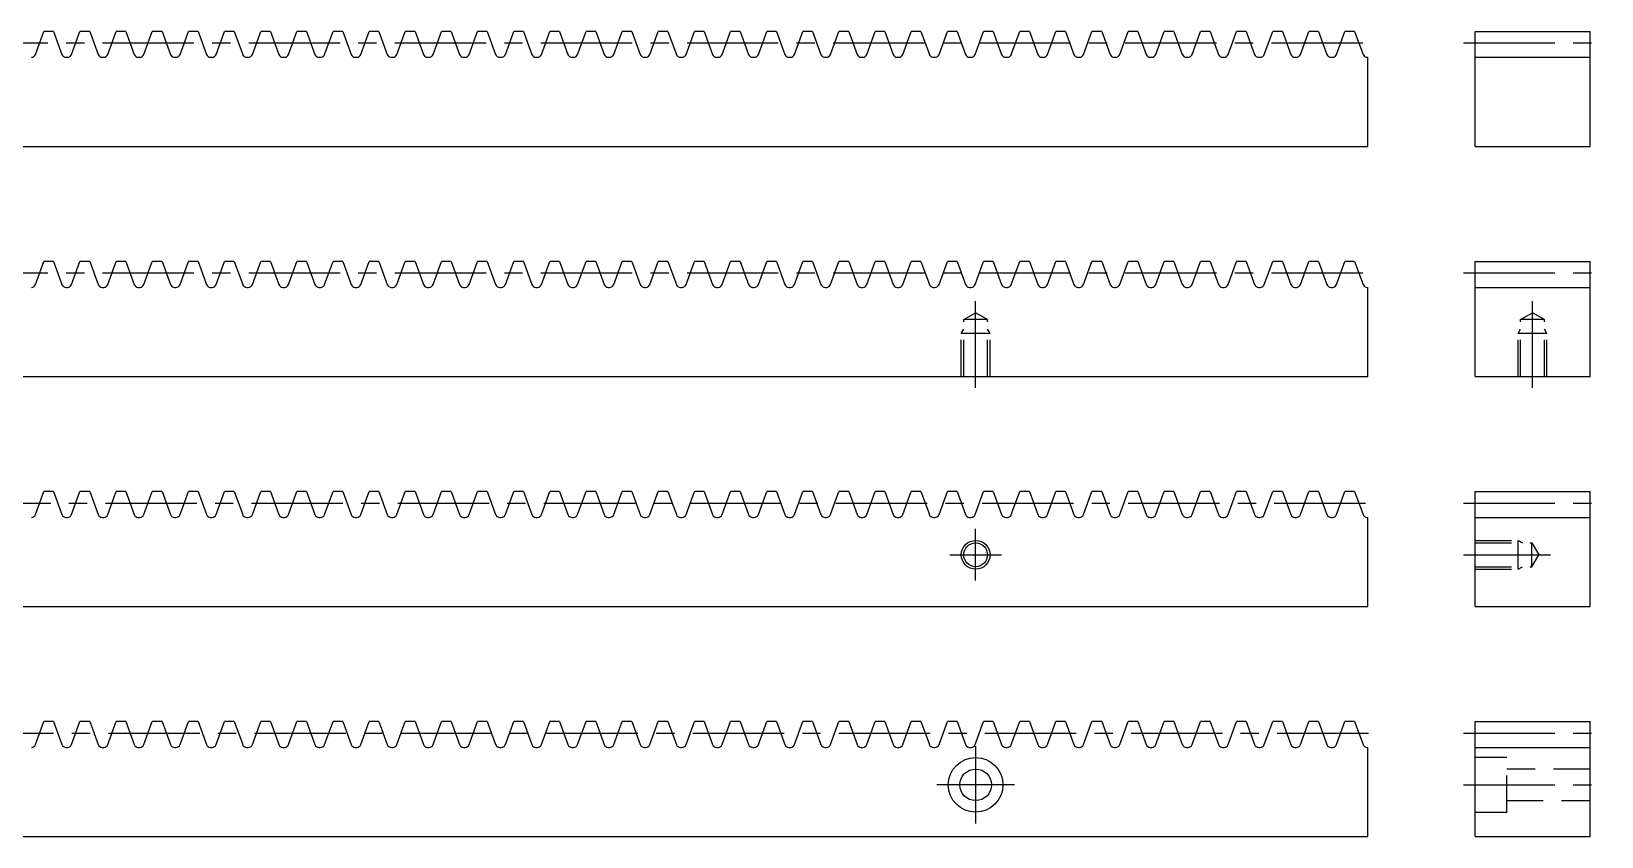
# Model space of a CAD drawing. Extents: x 0 to 547, y -23 to 150.
# Drawn here: x 274 to 547, y 10 to 150 of the extents above; entities that cross this region are included whole.
import ezdxf

# ---------------------------------------------------------------- set-up
doc = ezdxf.new("R2010")
doc.units = 0
doc.header["$LTSCALE"] = 0.5
doc.linetypes.add('CENTER', pattern=[50.8, 31.75, -6.35, 6.35, -6.35])
doc.linetypes.add('DASHED', pattern=[19.05, 12.7, -6.35])
for name, color, linetype in [('MSM_CENTER', 1, 'CENTER'), ('MSM_CONTINUOUS', 7, 'CONTINUOUS'), ('MSM_DASHED', 4, 'DASHED'), ('MSM_NARROW', 5, 'CONTINUOUS')]:
    doc.layers.add(name, color=color, linetype=linetype)

msp = doc.modelspace()

# ---------------------------------------------------------------- linework, layer by layer
at = {"layer": 'MSM_CENTER'}
for p, q in [((7, 148), (507.37, 148)), ((523, 148), (547, 148)), ((7, 108), (507.37, 108)), ((523, 108), (547, 108)), ((438.18, 88), (438.18, 103.09)), ((535, 88), (535, 103.09)), ((7.5, 68), (507.87, 68)), ((523, 68), (547, 68)), ((438.18, 54.5), (438.18, 63.5)), ((433.68, 59), (442.68, 59)), ((523, 59), (538.09, 59)), ((8, 28), (508.37, 28)), ((523, 28), (547, 28)), ((438.18, 25.75), (438.18, 12.25)), ((444.93, 19), (431.44, 19)), ((523, 19), (547, 19))]:
    msp.add_line(p, q, dxfattribs=at)
at = {"layer": 'MSM_CONTINUOUS'}
for p, q in [((274.74, 146), (276.19, 150)), ((277.88, 150), (276.19, 150)), ((277.88, 150), (279.33, 146)), ((281.02, 146), (282.47, 150)), ((284.16, 150), (282.47, 150)), ((284.16, 150), (285.62, 146)), ((287.3, 146), (288.76, 150)), ((290.44, 150), (288.76, 150)), ((290.44, 150), (291.9, 146)), ((293.59, 146), (295.04, 150)), ((296.73, 150), (295.04, 150)), ((296.73, 150), (298.18, 146)), ((299.87, 146), (301.32, 150)), ((303.01, 150), (301.32, 150)), ((303.01, 150), (304.47, 146)), ((306.15, 146), (307.61, 150)), ((309.29, 150), (307.61, 150)), ((309.29, 150), (310.75, 146)), ((312.44, 146), (313.89, 150)), ((315.58, 150), (313.89, 150)), ((315.58, 150), (317.03, 146)), ((318.72, 146), (320.17, 150)), ((321.86, 150), (320.17, 150)), ((321.86, 150), (323.32, 146)), ((325, 146), (326.46, 150)), ((328.14, 150), (326.46, 150)), ((328.14, 150), (329.6, 146)), ((331.28, 146), (332.74, 150)), ((334.43, 150), (332.74, 150)), ((334.43, 150), (335.88, 146)), ((337.57, 146), (339.02, 150)), ((340.71, 150), (339.02, 150)), ((340.71, 150), (342.17, 146)), ((343.85, 146), (345.31, 150)), ((346.99, 150), (345.31, 150)), ((346.99, 150), (348.45, 146)), ((350.13, 146), (351.59, 150)), ((353.28, 150), (351.59, 150)), ((353.28, 150), (354.73, 146)), ((356.42, 146), (357.87, 150)), ((359.56, 150), (357.87, 150)), ((359.56, 150), (361.01, 146)), ((362.7, 146), (364.16, 150)), ((365.84, 150), (364.16, 150)), ((365.84, 150), (367.3, 146)), ((368.98, 146), (370.44, 150)), ((372.13, 150), (370.44, 150)), ((372.13, 150), (373.58, 146)), ((375.27, 146), (376.72, 150)), ((378.41, 150), (376.72, 150)), ((378.41, 150), (379.86, 146)), ((381.55, 146), (383.01, 150)), ((384.69, 150), (383.01, 150)), ((384.69, 150), (386.15, 146)), ((387.83, 146), (389.29, 150)), ((390.98, 150), (389.29, 150)), ((390.98, 150), (392.43, 146)), ((394.12, 146), (395.57, 150)), ((397.26, 150), (395.57, 150)), ((397.26, 150), (398.71, 146)), ((400.4, 146), (401.86, 150)), ((403.54, 150), (401.86, 150)), ((403.54, 150), (405, 146)), ((406.68, 146), (408.14, 150)), ((409.82, 150), (408.14, 150)), ((409.82, 150), (411.28, 146)), ((412.97, 146), (414.42, 150)), ((416.11, 150), (414.42, 150)), ((416.11, 150), (417.56, 146)), ((419.25, 146), (420.71, 150)), ((422.39, 150), (420.71, 150)), ((422.39, 150), (423.85, 146)), ((425.53, 146), (426.99, 150)), ((428.67, 150), (426.99, 150)), ((428.67, 150), (430.13, 146)), ((431.82, 146), (433.27, 150)), ((434.96, 150), (433.27, 150)), ((434.96, 150), (436.41, 146)), ((438.1, 146), (439.55, 150)), ((441.24, 150), (439.55, 150)), ((441.24, 150), (442.7, 146)), ((444.38, 146), (445.84, 150)), ((447.52, 150), (445.84, 150)), ((447.52, 150), (448.98, 146)), ((450.67, 146), (452.12, 150)), ((453.81, 150), (452.12, 150)), ((453.81, 150), (455.26, 146)), ((456.95, 146), (458.4, 150)), ((460.09, 150), (458.4, 150)), ((460.09, 150), (461.55, 146)), ((463.23, 146), (464.69, 150)), ((466.37, 150), (464.69, 150)), ((466.37, 150), (467.83, 146)), ((469.52, 146), (470.97, 150)), ((472.66, 150), (470.97, 150)), ((472.66, 150), (474.11, 146)), ((475.8, 146), (477.25, 150)), ((478.94, 150), (477.25, 150)), ((478.94, 150), (480.4, 146)), ((482.08, 146), (483.54, 150)), ((485.22, 150), (483.54, 150)), ((485.22, 150), (486.68, 146)), ((488.36, 146), (489.82, 150)), ((491.51, 150), (489.82, 150)), ((491.51, 150), (492.96, 146)), ((494.65, 146), (496.1, 150)), ((497.79, 150), (496.1, 150)), ((497.79, 150), (499.25, 146)), ((500.93, 146), (502.39, 150)), ((504.07, 150), (502.39, 150)), ((504.07, 150), (505.53, 146)), ((525, 150), (545, 150)), ((525, 130), (525, 150)), ((545, 130), (545, 150)), ((280.05, 145.5), (280.3, 145.5)), ((286.33, 145.5), (286.59, 145.5)), ((292.61, 145.5), (292.87, 145.5)), ((298.9, 145.5), (299.15, 145.5)), ((305.18, 145.5), (305.44, 145.5)), ((311.46, 145.5), (311.72, 145.5)), ((317.75, 145.5), (318, 145.5)), ((324.03, 145.5), (324.29, 145.5)), ((330.31, 145.5), (330.57, 145.5)), ((336.6, 145.5), (336.85, 145.5)), ((342.88, 145.5), (343.14, 145.5)), ((349.16, 145.5), (349.42, 145.5)), ((355.45, 145.5), (355.7, 145.5)), ((361.73, 145.5), (361.99, 145.5)), ((368.01, 145.5), (368.27, 145.5)), ((374.3, 145.5), (374.55, 145.5)), ((380.58, 145.5), (380.84, 145.5)), ((386.86, 145.5), (387.12, 145.5)), ((393.15, 145.5), (393.4, 145.5)), ((399.43, 145.5), (399.69, 145.5)), ((405.71, 145.5), (405.97, 145.5)), ((411.99, 145.5), (412.25, 145.5)), ((418.28, 145.5), (418.54, 145.5)), ((424.56, 145.5), (424.82, 145.5)), ((430.84, 145.5), (431.1, 145.5)), ((437.13, 145.5), (437.38, 145.5)), ((443.41, 145.5), (443.67, 145.5)), ((449.69, 145.5), (449.95, 145.5)), ((455.98, 145.5), (456.23, 145.5)), ((462.26, 145.5), (462.52, 145.5)), ((468.54, 145.5), (468.8, 145.5)), ((474.83, 145.5), (475.08, 145.5)), ((481.11, 145.5), (481.37, 145.5)), ((487.39, 145.5), (487.65, 145.5)), ((493.68, 145.5), (493.93, 145.5)), ((499.96, 145.5), (500.22, 145.5)), ((506.24, 145.5), (506.37, 145.5)), ((506.37, 130), (506.37, 145.5)), ((525, 145.5), (545, 145.5)), ((10, 130), (506.37, 130)), ((525, 130), (545, 130)), ((274.74, 106), (276.19, 110)), ((277.88, 110), (276.19, 110)), ((277.88, 110), (279.33, 106)), ((281.02, 106), (282.47, 110)), ((284.16, 110), (282.47, 110)), ((284.16, 110), (285.62, 106)), ((287.3, 106), (288.76, 110)), ((290.44, 110), (288.76, 110)), ((290.44, 110), (291.9, 106)), ((293.59, 106), (295.04, 110)), ((296.73, 110), (295.04, 110)), ((296.73, 110), (298.18, 106)), ((299.87, 106), (301.32, 110)), ((303.01, 110), (301.32, 110)), ((303.01, 110), (304.47, 106)), ((306.15, 106), (307.61, 110)), ((309.29, 110), (307.61, 110)), ((309.29, 110), (310.75, 106)), ((312.44, 106), (313.89, 110)), ((315.58, 110), (313.89, 110)), ((315.58, 110), (317.03, 106)), ((318.72, 106), (320.17, 110)), ((321.86, 110), (320.17, 110)), ((321.86, 110), (323.32, 106)), ((325, 106), (326.46, 110)), ((328.14, 110), (326.46, 110)), ((328.14, 110), (329.6, 106)), ((331.28, 106), (332.74, 110)), ((334.43, 110), (332.74, 110)), ((334.43, 110), (335.88, 106)), ((337.57, 106), (339.02, 110)), ((340.71, 110), (339.02, 110)), ((340.71, 110), (342.17, 106)), ((343.85, 106), (345.31, 110)), ((346.99, 110), (345.31, 110)), ((346.99, 110), (348.45, 106)), ((350.13, 106), (351.59, 110)), ((353.28, 110), (351.59, 110)), ((353.28, 110), (354.73, 106)), ((356.42, 106), (357.87, 110)), ((359.56, 110), (357.87, 110)), ((359.56, 110), (361.01, 106)), ((362.7, 106), (364.16, 110)), ((365.84, 110), (364.16, 110)), ((365.84, 110), (367.3, 106)), ((368.98, 106), (370.44, 110)), ((372.13, 110), (370.44, 110)), ((372.13, 110), (373.58, 106)), ((375.27, 106), (376.72, 110)), ((378.41, 110), (376.72, 110)), ((378.41, 110), (379.86, 106)), ((381.55, 106), (383.01, 110)), ((384.69, 110), (383.01, 110)), ((384.69, 110), (386.15, 106)), ((387.83, 106), (389.29, 110)), ((390.98, 110), (389.29, 110)), ((390.98, 110), (392.43, 106)), ((394.12, 106), (395.57, 110)), ((397.26, 110), (395.57, 110)), ((397.26, 110), (398.71, 106)), ((400.4, 106), (401.86, 110)), ((403.54, 110), (401.86, 110)), ((403.54, 110), (405, 106)), ((406.68, 106), (408.14, 110)), ((409.82, 110), (408.14, 110)), ((409.82, 110), (411.28, 106)), ((412.97, 106), (414.42, 110)), ((416.11, 110), (414.42, 110)), ((416.11, 110), (417.56, 106)), ((419.25, 106), (420.71, 110)), ((422.39, 110), (420.71, 110)), ((422.39, 110), (423.85, 106)), ((425.53, 106), (426.99, 110)), ((428.67, 110), (426.99, 110)), ((428.67, 110), (430.13, 106)), ((431.82, 106), (433.27, 110)), ((434.96, 110), (433.27, 110)), ((434.96, 110), (436.41, 106)), ((438.1, 106), (439.55, 110)), ((441.24, 110), (439.55, 110)), ((441.24, 110), (442.7, 106)), ((444.38, 106), (445.84, 110)), ((447.52, 110), (445.84, 110)), ((447.52, 110), (448.98, 106)), ((450.67, 106), (452.12, 110)), ((453.81, 110), (452.12, 110)), ((453.81, 110), (455.26, 106)), ((456.95, 106), (458.4, 110)), ((460.09, 110), (458.4, 110)), ((460.09, 110), (461.55, 106)), ((463.23, 106), (464.69, 110)), ((466.37, 110), (464.69, 110)), ((466.37, 110), (467.83, 106)), ((469.52, 106), (470.97, 110)), ((472.66, 110), (470.97, 110)), ((472.66, 110), (474.11, 106)), ((475.8, 106), (477.25, 110)), ((478.94, 110), (477.25, 110)), ((478.94, 110), (480.4, 106)), ((482.08, 106), (483.54, 110)), ((485.22, 110), (483.54, 110)), ((485.22, 110), (486.68, 106)), ((488.36, 106), (489.82, 110)), ((491.51, 110), (489.82, 110)), ((491.51, 110), (492.96, 106)), ((494.65, 106), (496.1, 110)), ((497.79, 110), (496.1, 110)), ((497.79, 110), (499.25, 106)), ((500.93, 106), (502.39, 110)), ((504.07, 110), (502.39, 110)), ((504.07, 110), (505.53, 106)), ((525, 110), (545, 110)), ((525, 90), (525, 110)), ((545, 90), (545, 110)), ((280.05, 105.5), (280.3, 105.5)), ((286.33, 105.5), (286.59, 105.5)), ((292.61, 105.5), (292.87, 105.5)), ((298.9, 105.5), (299.15, 105.5)), ((305.18, 105.5), (305.44, 105.5)), ((311.46, 105.5), (311.72, 105.5)), ((317.75, 105.5), (318, 105.5)), ((324.03, 105.5), (324.29, 105.5)), ((330.31, 105.5), (330.57, 105.5)), ((336.6, 105.5), (336.85, 105.5)), ((342.88, 105.5), (343.14, 105.5)), ((349.16, 105.5), (349.42, 105.5)), ((355.45, 105.5), (355.7, 105.5)), ((361.73, 105.5), (361.99, 105.5)), ((368.01, 105.5), (368.27, 105.5)), ((374.3, 105.5), (374.55, 105.5)), ((380.58, 105.5), (380.84, 105.5)), ((386.86, 105.5), (387.12, 105.5)), ((393.15, 105.5), (393.4, 105.5)), ((399.43, 105.5), (399.69, 105.5)), ((405.71, 105.5), (405.97, 105.5)), ((411.99, 105.5), (412.25, 105.5)), ((418.28, 105.5), (418.54, 105.5)), ((424.56, 105.5), (424.82, 105.5)), ((430.84, 105.5), (431.1, 105.5)), ((437.13, 105.5), (437.38, 105.5)), ((443.41, 105.5), (443.67, 105.5)), ((449.69, 105.5), (449.95, 105.5)), ((455.98, 105.5), (456.23, 105.5)), ((462.26, 105.5), (462.52, 105.5)), ((468.54, 105.5), (468.8, 105.5)), ((474.83, 105.5), (475.08, 105.5)), ((481.11, 105.5), (481.37, 105.5)), ((487.39, 105.5), (487.65, 105.5)), ((493.68, 105.5), (493.93, 105.5)), ((499.96, 105.5), (500.22, 105.5)), ((506.24, 105.5), (506.37, 105.5)), ((506.37, 90), (506.37, 105.5)), ((525, 105.5), (545, 105.5)), ((10, 90), (506.37, 90)), ((525, 90), (545, 90)), ((274.74, 66), (276.19, 70)), ((277.88, 70), (276.19, 70)), ((277.88, 70), (279.33, 66)), ((281.02, 66), (282.47, 70)), ((284.16, 70), (282.47, 70)), ((284.16, 70), (285.62, 66)), ((287.3, 66), (288.76, 70)), ((290.44, 70), (288.76, 70)), ((290.44, 70), (291.9, 66)), ((293.59, 66), (295.04, 70)), ((296.73, 70), (295.04, 70)), ((296.73, 70), (298.18, 66)), ((299.87, 66), (301.32, 70)), ((303.01, 70), (301.32, 70)), ((303.01, 70), (304.47, 66)), ((306.15, 66), (307.61, 70)), ((309.29, 70), (307.61, 70)), ((309.29, 70), (310.75, 66)), ((312.44, 66), (313.89, 70)), ((315.58, 70), (313.89, 70)), ((315.58, 70), (317.03, 66)), ((318.72, 66), (320.17, 70)), ((321.86, 70), (320.17, 70)), ((321.86, 70), (323.32, 66)), ((325, 66), (326.46, 70)), ((328.14, 70), (326.46, 70)), ((328.14, 70), (329.6, 66)), ((331.28, 66), (332.74, 70)), ((334.43, 70), (332.74, 70)), ((334.43, 70), (335.88, 66)), ((337.57, 66), (339.02, 70)), ((340.71, 70), (339.02, 70)), ((340.71, 70), (342.17, 66)), ((343.85, 66), (345.31, 70)), ((346.99, 70), (345.31, 70)), ((346.99, 70), (348.45, 66)), ((350.13, 66), (351.59, 70)), ((353.28, 70), (351.59, 70)), ((353.28, 70), (354.73, 66)), ((356.42, 66), (357.87, 70)), ((359.56, 70), (357.87, 70)), ((359.56, 70), (361.01, 66)), ((362.7, 66), (364.16, 70)), ((365.84, 70), (364.16, 70)), ((365.84, 70), (367.3, 66)), ((368.98, 66), (370.44, 70)), ((372.13, 70), (370.44, 70)), ((372.13, 70), (373.58, 66)), ((375.27, 66), (376.72, 70)), ((378.41, 70), (376.72, 70)), ((378.41, 70), (379.86, 66)), ((381.55, 66), (383.01, 70)), ((384.69, 70), (383.01, 70)), ((384.69, 70), (386.15, 66)), ((387.83, 66), (389.29, 70)), ((390.98, 70), (389.29, 70)), ((390.98, 70), (392.43, 66)), ((394.12, 66), (395.57, 70)), ((397.26, 70), (395.57, 70)), ((397.26, 70), (398.71, 66)), ((400.4, 66), (401.86, 70)), ((403.54, 70), (401.86, 70)), ((403.54, 70), (405, 66)), ((406.68, 66), (408.14, 70)), ((409.82, 70), (408.14, 70)), ((409.82, 70), (411.28, 66)), ((412.97, 66), (414.42, 70)), ((416.11, 70), (414.42, 70)), ((416.11, 70), (417.56, 66)), ((419.25, 66), (420.71, 70)), ((422.39, 70), (420.71, 70)), ((422.39, 70), (423.85, 66)), ((425.53, 66), (426.99, 70)), ((428.67, 70), (426.99, 70)), ((428.67, 70), (430.13, 66)), ((431.82, 66), (433.27, 70)), ((434.96, 70), (433.27, 70)), ((434.96, 70), (436.41, 66)), ((438.1, 66), (439.55, 70)), ((441.24, 70), (439.55, 70)), ((441.24, 70), (442.7, 66)), ((444.38, 66), (445.84, 70)), ((447.52, 70), (445.84, 70)), ((447.52, 70), (448.98, 66)), ((450.67, 66), (452.12, 70)), ((453.81, 70), (452.12, 70)), ((453.81, 70), (455.26, 66)), ((456.95, 66), (458.4, 70)), ((460.09, 70), (458.4, 70)), ((460.09, 70), (461.55, 66)), ((463.23, 66), (464.69, 70)), ((466.37, 70), (464.69, 70)), ((466.37, 70), (467.83, 66)), ((469.52, 66), (470.97, 70)), ((472.66, 70), (470.97, 70)), ((472.66, 70), (474.11, 66)), ((475.8, 66), (477.25, 70)), ((478.94, 70), (477.25, 70)), ((478.94, 70), (480.4, 66)), ((482.08, 66), (483.54, 70)), ((485.22, 70), (483.54, 70)), ((485.22, 70), (486.68, 66)), ((488.36, 66), (489.82, 70)), ((491.51, 70), (489.82, 70)), ((491.51, 70), (492.96, 66)), ((494.65, 66), (496.1, 70)), ((497.79, 70), (496.1, 70)), ((497.79, 70), (499.25, 66)), ((500.93, 66), (502.39, 70)), ((504.07, 70), (502.39, 70)), ((504.07, 70), (505.53, 66)), ((525, 70), (545, 70)), ((525, 50), (525, 70)), ((545, 50), (545, 70)), ((280.05, 65.5), (280.3, 65.5)), ((286.33, 65.5), (286.59, 65.5)), ((292.61, 65.5), (292.87, 65.5)), ((298.9, 65.5), (299.15, 65.5)), ((305.18, 65.5), (305.44, 65.5)), ((311.46, 65.5), (311.72, 65.5)), ((317.75, 65.5), (318, 65.5)), ((324.03, 65.5), (324.29, 65.5)), ((330.31, 65.5), (330.57, 65.5)), ((336.6, 65.5), (336.85, 65.5)), ((342.88, 65.5), (343.14, 65.5)), ((349.16, 65.5), (349.42, 65.5)), ((355.45, 65.5), (355.7, 65.5)), ((361.73, 65.5), (361.99, 65.5)), ((368.01, 65.5), (368.27, 65.5)), ((374.3, 65.5), (374.55, 65.5)), ((380.58, 65.5), (380.84, 65.5)), ((386.86, 65.5), (387.12, 65.5)), ((393.15, 65.5), (393.4, 65.5)), ((399.43, 65.5), (399.69, 65.5)), ((405.71, 65.5), (405.97, 65.5)), ((411.99, 65.5), (412.25, 65.5)), ((418.28, 65.5), (418.54, 65.5)), ((424.56, 65.5), (424.82, 65.5)), ((430.84, 65.5), (431.1, 65.5)), ((437.13, 65.5), (437.38, 65.5)), ((443.41, 65.5), (443.67, 65.5)), ((449.69, 65.5), (449.95, 65.5)), ((455.98, 65.5), (456.23, 65.5)), ((462.26, 65.5), (462.52, 65.5)), ((468.54, 65.5), (468.8, 65.5)), ((474.83, 65.5), (475.08, 65.5)), ((481.11, 65.5), (481.37, 65.5)), ((487.39, 65.5), (487.65, 65.5)), ((493.68, 65.5), (493.93, 65.5)), ((499.96, 65.5), (500.22, 65.5)), ((506.24, 65.5), (506.37, 65.5)), ((506.37, 50), (506.37, 65.5)), ((525, 65.5), (545, 65.5)), ((10, 50), (506.37, 50)), ((525, 50), (545, 50)), ((274.74, 26), (276.19, 30)), ((277.88, 30), (276.19, 30)), ((277.88, 30), (279.33, 26)), ((281.02, 26), (282.47, 30)), ((284.16, 30), (282.47, 30)), ((284.16, 30), (285.62, 26)), ((287.3, 26), (288.76, 30)), ((290.44, 30), (288.76, 30)), ((290.44, 30), (291.9, 26)), ((293.59, 26), (295.04, 30)), ((296.73, 30), (295.04, 30)), ((296.73, 30), (298.18, 26)), ((299.87, 26), (301.32, 30)), ((303.01, 30), (301.32, 30)), ((303.01, 30), (304.47, 26)), ((306.15, 26), (307.61, 30)), ((309.29, 30), (307.61, 30)), ((309.29, 30), (310.75, 26)), ((312.44, 26), (313.89, 30)), ((315.58, 30), (313.89, 30)), ((315.58, 30), (317.03, 26)), ((318.72, 26), (320.17, 30)), ((321.86, 30), (320.17, 30)), ((321.86, 30), (323.32, 26)), ((325, 26), (326.46, 30)), ((328.14, 30), (326.46, 30)), ((328.14, 30), (329.6, 26)), ((331.28, 26), (332.74, 30)), ((334.43, 30), (332.74, 30)), ((334.43, 30), (335.88, 26)), ((337.57, 26), (339.02, 30)), ((340.71, 30), (339.02, 30)), ((340.71, 30), (342.17, 26)), ((343.85, 26), (345.31, 30)), ((346.99, 30), (345.31, 30)), ((346.99, 30), (348.45, 26)), ((350.13, 26), (351.59, 30)), ((353.28, 30), (351.59, 30)), ((353.28, 30), (354.73, 26)), ((356.42, 26), (357.87, 30)), ((359.56, 30), (357.87, 30)), ((359.56, 30), (361.01, 26)), ((362.7, 26), (364.16, 30)), ((365.84, 30), (364.16, 30)), ((365.84, 30), (367.3, 26)), ((368.98, 26), (370.44, 30)), ((372.13, 30), (370.44, 30)), ((372.13, 30), (373.58, 26)), ((375.27, 26), (376.72, 30)), ((378.41, 30), (376.72, 30)), ((378.41, 30), (379.86, 26)), ((381.55, 26), (383.01, 30)), ((384.69, 30), (383.01, 30)), ((384.69, 30), (386.15, 26)), ((387.83, 26), (389.29, 30)), ((390.98, 30), (389.29, 30)), ((390.98, 30), (392.43, 26)), ((394.12, 26), (395.57, 30)), ((397.26, 30), (395.57, 30)), ((397.26, 30), (398.71, 26)), ((400.4, 26), (401.86, 30)), ((403.54, 30), (401.86, 30)), ((403.54, 30), (405, 26)), ((406.68, 26), (408.14, 30)), ((409.82, 30), (408.14, 30)), ((409.82, 30), (411.28, 26)), ((412.97, 26), (414.42, 30)), ((416.11, 30), (414.42, 30)), ((416.11, 30), (417.56, 26)), ((419.25, 26), (420.71, 30)), ((422.39, 30), (420.71, 30)), ((422.39, 30), (423.85, 26)), ((425.53, 26), (426.99, 30)), ((428.67, 30), (426.99, 30)), ((428.67, 30), (430.13, 26)), ((431.82, 26), (433.27, 30)), ((434.96, 30), (433.27, 30)), ((434.96, 30), (436.41, 26)), ((438.1, 26), (439.55, 30)), ((441.24, 30), (439.55, 30)), ((441.24, 30), (442.7, 26)), ((444.38, 26), (445.84, 30)), ((447.52, 30), (445.84, 30)), ((447.52, 30), (448.98, 26)), ((450.67, 26), (452.12, 30)), ((453.81, 30), (452.12, 30)), ((453.81, 30), (455.26, 26)), ((456.95, 26), (458.4, 30)), ((460.09, 30), (458.4, 30)), ((460.09, 30), (461.55, 26)), ((463.23, 26), (464.69, 30)), ((466.37, 30), (464.69, 30)), ((466.37, 30), (467.83, 26)), ((469.52, 26), (470.97, 30)), ((472.66, 30), (470.97, 30)), ((472.66, 30), (474.11, 26)), ((475.8, 26), (477.25, 30)), ((478.94, 30), (477.25, 30)), ((478.94, 30), (480.4, 26)), ((482.08, 26), (483.54, 30)), ((485.22, 30), (483.54, 30)), ((485.22, 30), (486.68, 26)), ((488.36, 26), (489.82, 30)), ((491.51, 30), (489.82, 30)), ((491.51, 30), (492.96, 26)), ((494.65, 26), (496.1, 30)), ((497.79, 30), (496.1, 30)), ((497.79, 30), (499.25, 26)), ((500.93, 26), (502.39, 30)), ((504.07, 30), (502.39, 30)), ((504.07, 30), (505.53, 26)), ((525, 30), (545, 30)), ((525, 10), (525, 30)), ((545, 10), (545, 30)), ((280.05, 25.5), (280.3, 25.5)), ((286.33, 25.5), (286.59, 25.5)), ((292.61, 25.5), (292.87, 25.5)), ((298.9, 25.5), (299.15, 25.5)), ((305.18, 25.5), (305.44, 25.5)), ((311.46, 25.5), (311.72, 25.5)), ((317.75, 25.5), (318, 25.5)), ((324.03, 25.5), (324.29, 25.5)), ((330.31, 25.5), (330.57, 25.5)), ((336.6, 25.5), (336.85, 25.5)), ((342.88, 25.5), (343.14, 25.5)), ((349.16, 25.5), (349.42, 25.5)), ((355.45, 25.5), (355.7, 25.5)), ((361.73, 25.5), (361.99, 25.5)), ((368.01, 25.5), (368.27, 25.5)), ((374.3, 25.5), (374.55, 25.5)), ((380.58, 25.5), (380.84, 25.5)), ((386.86, 25.5), (387.12, 25.5)), ((393.15, 25.5), (393.4, 25.5)), ((399.43, 25.5), (399.69, 25.5)), ((405.71, 25.5), (405.97, 25.5)), ((411.99, 25.5), (412.25, 25.5)), ((418.28, 25.5), (418.54, 25.5)), ((424.56, 25.5), (424.82, 25.5)), ((430.84, 25.5), (431.1, 25.5)), ((437.13, 25.5), (437.38, 25.5)), ((443.41, 25.5), (443.67, 25.5)), ((449.69, 25.5), (449.95, 25.5)), ((455.98, 25.5), (456.23, 25.5)), ((462.26, 25.5), (462.52, 25.5)), ((468.54, 25.5), (468.8, 25.5)), ((474.83, 25.5), (475.08, 25.5)), ((481.11, 25.5), (481.37, 25.5)), ((487.39, 25.5), (487.65, 25.5)), ((493.68, 25.5), (493.93, 25.5)), ((499.96, 25.5), (500.22, 25.5)), ((506.24, 25.5), (506.37, 25.5)), ((506.37, 10), (506.37, 25.5)), ((525, 25.5), (545, 25.5)), ((10, 10), (506.37, 10)), ((525, 10), (545, 10))]:
    msp.add_line(p, q, dxfattribs=at)
for centre, radius in [((438.18, 59), 2.07), ((438.18, 19), 4.75), ((438.18, 19), 2.75)]:
    msp.add_circle(centre, radius, dxfattribs=at)
for centre, start, end in [((274.02, 146.26), 270, 340), ((280.05, 146.26), 200, 270), ((280.3, 146.26), 270, 340), ((286.33, 146.26), 200, 270), ((286.59, 146.26), 270, 340), ((292.61, 146.26), 200, 270), ((292.87, 146.26), 270, 340), ((298.9, 146.26), 200, 270), ((299.15, 146.26), 270, 340), ((305.18, 146.26), 200, 270), ((305.44, 146.26), 270, 340), ((311.46, 146.26), 200, 270), ((311.72, 146.26), 270, 340), ((317.75, 146.26), 200, 270), ((318, 146.26), 270, 340), ((324.03, 146.26), 200, 270), ((324.29, 146.26), 270, 340), ((330.31, 146.26), 200, 270), ((330.57, 146.26), 270, 340), ((336.6, 146.26), 200, 270), ((336.85, 146.26), 270, 340), ((342.88, 146.26), 200, 270), ((343.14, 146.26), 270, 340), ((349.16, 146.26), 200, 270), ((349.42, 146.26), 270, 340), ((355.45, 146.26), 200, 270), ((355.7, 146.26), 270, 340), ((361.73, 146.26), 200, 270), ((361.99, 146.26), 270, 340), ((368.01, 146.26), 200, 270), ((368.27, 146.26), 270, 340), ((374.3, 146.26), 200, 270), ((374.55, 146.26), 270, 340), ((380.58, 146.26), 200, 270), ((380.84, 146.26), 270, 340), ((386.86, 146.26), 200, 270), ((387.12, 146.26), 270, 340), ((393.15, 146.26), 200, 270), ((393.4, 146.26), 270, 340), ((399.43, 146.26), 200, 270), ((399.69, 146.26), 270, 340), ((405.71, 146.26), 200, 270), ((405.97, 146.26), 270, 340), ((411.99, 146.26), 200, 270), ((412.25, 146.26), 270, 340), ((418.28, 146.26), 200, 270), ((418.54, 146.26), 270, 340), ((424.56, 146.26), 200, 270), ((424.82, 146.26), 270, 340), ((430.84, 146.26), 200, 270), ((431.1, 146.26), 270, 340), ((437.13, 146.26), 200, 270), ((437.38, 146.26), 270, 340), ((443.41, 146.26), 200, 270), ((443.67, 146.26), 270, 340), ((449.69, 146.26), 200, 270), ((449.95, 146.26), 270, 340), ((455.98, 146.26), 200, 270), ((456.23, 146.26), 270, 340), ((462.26, 146.26), 200, 270), ((462.52, 146.26), 270, 340), ((468.54, 146.26), 200, 270), ((468.8, 146.26), 270, 340), ((474.83, 146.26), 200, 270), ((475.08, 146.26), 270, 340), ((481.11, 146.26), 200, 270), ((481.37, 146.26), 270, 340), ((487.39, 146.26), 200, 270), ((487.65, 146.26), 270, 340), ((493.68, 146.26), 200, 270), ((493.93, 146.26), 270, 340), ((499.96, 146.26), 200, 270), ((500.22, 146.26), 270, 340), ((506.24, 146.26), 200, 270), ((274.02, 106.26), 270, 340), ((280.05, 106.26), 200, 270), ((280.3, 106.26), 270, 340), ((286.33, 106.26), 200, 270), ((286.59, 106.26), 270, 340), ((292.61, 106.26), 200, 270), ((292.87, 106.26), 270, 340), ((298.9, 106.26), 200, 270), ((299.15, 106.26), 270, 340), ((305.18, 106.26), 200, 270), ((305.44, 106.26), 270, 340), ((311.46, 106.26), 200, 270), ((311.72, 106.26), 270, 340), ((317.75, 106.26), 200, 270), ((318, 106.26), 270, 340), ((324.03, 106.26), 200, 270), ((324.29, 106.26), 270, 340), ((330.31, 106.26), 200, 270), ((330.57, 106.26), 270, 340), ((336.6, 106.26), 200, 270), ((336.85, 106.26), 270, 340), ((342.88, 106.26), 200, 270), ((343.14, 106.26), 270, 340), ((349.16, 106.26), 200, 270), ((349.42, 106.26), 270, 340), ((355.45, 106.26), 200, 270), ((355.7, 106.26), 270, 340), ((361.73, 106.26), 200, 270), ((361.99, 106.26), 270, 340), ((368.01, 106.26), 200, 270), ((368.27, 106.26), 270, 340), ((374.3, 106.26), 200, 270), ((374.55, 106.26), 270, 340), ((380.58, 106.26), 200, 270), ((380.84, 106.26), 270, 340), ((386.86, 106.26), 200, 270), ((387.12, 106.26), 270, 340), ((393.15, 106.26), 200, 270), ((393.4, 106.26), 270, 340), ((399.43, 106.26), 200, 270), ((399.69, 106.26), 270, 340), ((405.71, 106.26), 200, 270), ((405.97, 106.26), 270, 340), ((411.99, 106.26), 200, 270), ((412.25, 106.26), 270, 340), ((418.28, 106.26), 200, 270), ((418.54, 106.26), 270, 340), ((424.56, 106.26), 200, 270), ((424.82, 106.26), 270, 340), ((430.84, 106.26), 200, 270), ((431.1, 106.26), 270, 340), ((437.13, 106.26), 200, 270), ((437.38, 106.26), 270, 340), ((443.41, 106.26), 200, 270), ((443.67, 106.26), 270, 340), ((449.69, 106.26), 200, 270), ((449.95, 106.26), 270, 340), ((455.98, 106.26), 200, 270), ((456.23, 106.26), 270, 340), ((462.26, 106.26), 200, 270), ((462.52, 106.26), 270, 340), ((468.54, 106.26), 200, 270), ((468.8, 106.26), 270, 340), ((474.83, 106.26), 200, 270), ((475.08, 106.26), 270, 340), ((481.11, 106.26), 200, 270), ((481.37, 106.26), 270, 340), ((487.39, 106.26), 200, 270), ((487.65, 106.26), 270, 340), ((493.68, 106.26), 200, 270), ((493.93, 106.26), 270, 340), ((499.96, 106.26), 200, 270), ((500.22, 106.26), 270, 340), ((506.24, 106.26), 200, 270), ((274.02, 66.26), 270, 340), ((280.05, 66.26), 200, 270), ((280.3, 66.26), 270, 340), ((286.33, 66.26), 200, 270), ((286.59, 66.26), 270, 340), ((292.61, 66.26), 200, 270), ((292.87, 66.26), 270, 340), ((298.9, 66.26), 200, 270), ((299.15, 66.26), 270, 340), ((305.18, 66.26), 200, 270), ((305.44, 66.26), 270, 340), ((311.46, 66.26), 200, 270), ((311.72, 66.26), 270, 340), ((317.75, 66.26), 200, 270), ((318, 66.26), 270, 340), ((324.03, 66.26), 200, 270), ((324.29, 66.26), 270, 340), ((330.31, 66.26), 200, 270), ((330.57, 66.26), 270, 340), ((336.6, 66.26), 200, 270), ((336.85, 66.26), 270, 340), ((342.88, 66.26), 200, 270), ((343.14, 66.26), 270, 340), ((349.16, 66.26), 200, 270), ((349.42, 66.26), 270, 340), ((355.45, 66.26), 200, 270), ((355.7, 66.26), 270, 340), ((361.73, 66.26), 200, 270), ((361.99, 66.26), 270, 340), ((368.01, 66.26), 200, 270), ((368.27, 66.26), 270, 340), ((374.3, 66.26), 200, 270), ((374.55, 66.26), 270, 340), ((380.58, 66.26), 200, 270), ((380.84, 66.26), 270, 340), ((386.86, 66.26), 200, 270), ((387.12, 66.26), 270, 340), ((393.15, 66.26), 200, 270), ((393.4, 66.26), 270, 340), ((399.43, 66.26), 200, 270), ((399.69, 66.26), 270, 340), ((405.71, 66.26), 200, 270), ((405.97, 66.26), 270, 340), ((411.99, 66.26), 200, 270), ((412.25, 66.26), 270, 340), ((418.28, 66.26), 200, 270), ((418.54, 66.26), 270, 340), ((424.56, 66.26), 200, 270), ((424.82, 66.26), 270, 340), ((430.84, 66.26), 200, 270), ((431.1, 66.26), 270, 340), ((437.13, 66.26), 200, 270), ((437.38, 66.26), 270, 340), ((443.41, 66.26), 200, 270), ((443.67, 66.26), 270, 340), ((449.69, 66.26), 200, 270), ((449.95, 66.26), 270, 340), ((455.98, 66.26), 200, 270), ((456.23, 66.26), 270, 340), ((462.26, 66.26), 200, 270), ((462.52, 66.26), 270, 340), ((468.54, 66.26), 200, 270), ((468.8, 66.26), 270, 340), ((474.83, 66.26), 200, 270), ((475.08, 66.26), 270, 340), ((481.11, 66.26), 200, 270), ((481.37, 66.26), 270, 340), ((487.39, 66.26), 200, 270), ((487.65, 66.26), 270, 340), ((493.68, 66.26), 200, 270), ((493.93, 66.26), 270, 340), ((499.96, 66.26), 200, 270), ((500.22, 66.26), 270, 340), ((506.24, 66.26), 200, 270), ((274.02, 26.26), 270, 340), ((280.05, 26.26), 200, 270), ((280.3, 26.26), 270, 340), ((286.33, 26.26), 200, 270), ((286.59, 26.26), 270, 340), ((292.61, 26.26), 200, 270), ((292.87, 26.26), 270, 340), ((298.9, 26.26), 200, 270), ((299.15, 26.26), 270, 340), ((305.18, 26.26), 200, 270), ((305.44, 26.26), 270, 340), ((311.46, 26.26), 200, 270), ((311.72, 26.26), 270, 340), ((317.75, 26.26), 200, 270), ((318, 26.26), 270, 340), ((324.03, 26.26), 200, 270), ((324.29, 26.26), 270, 340), ((330.31, 26.26), 200, 270), ((330.57, 26.26), 270, 340), ((336.6, 26.26), 200, 270), ((336.85, 26.26), 270, 340), ((342.88, 26.26), 200, 270), ((343.14, 26.26), 270, 340), ((349.16, 26.26), 200, 270), ((349.42, 26.26), 270, 340), ((355.45, 26.26), 200, 270), ((355.7, 26.26), 270, 340), ((361.73, 26.26), 200, 270), ((361.99, 26.26), 270, 340), ((368.01, 26.26), 200, 270), ((368.27, 26.26), 270, 340), ((374.3, 26.26), 200, 270), ((374.55, 26.26), 270, 340), ((380.58, 26.26), 200, 270), ((380.84, 26.26), 270, 340), ((386.86, 26.26), 200, 270), ((387.12, 26.26), 270, 340), ((393.15, 26.26), 200, 270), ((393.4, 26.26), 270, 340), ((399.43, 26.26), 200, 270), ((399.69, 26.26), 270, 340), ((405.71, 26.26), 200, 270), ((405.97, 26.26), 270, 340), ((411.99, 26.26), 200, 270), ((412.25, 26.26), 270, 340), ((418.28, 26.26), 200, 270), ((418.54, 26.26), 270, 340), ((424.56, 26.26), 200, 270), ((424.82, 26.26), 270, 340), ((430.84, 26.26), 200, 270), ((431.1, 26.26), 270, 340), ((437.13, 26.26), 200, 270), ((437.38, 26.26), 270, 340), ((443.41, 26.26), 200, 270), ((443.67, 26.26), 270, 340), ((449.69, 26.26), 200, 270), ((449.95, 26.26), 270, 340), ((455.98, 26.26), 200, 270), ((456.23, 26.26), 270, 340), ((462.26, 26.26), 200, 270), ((462.52, 26.26), 270, 340), ((468.54, 26.26), 200, 270), ((468.8, 26.26), 270, 340), ((474.83, 26.26), 200, 270), ((475.08, 26.26), 270, 340), ((481.11, 26.26), 200, 270), ((481.37, 26.26), 270, 340), ((487.39, 26.26), 200, 270), ((487.65, 26.26), 270, 340), ((493.68, 26.26), 200, 270), ((493.93, 26.26), 270, 340), ((499.96, 26.26), 200, 270), ((500.22, 26.26), 270, 340), ((506.24, 26.26), 200, 270)]:
    msp.add_arc(centre, 0.76, start, end, dxfattribs=at)
at = {"layer": 'MSM_DASHED'}
for p, q in [((436.12, 99.9), (438.18, 101.09)), ((440.25, 99.9), (438.18, 101.09)), ((532.93, 99.9), (535, 101.09)), ((537.07, 99.9), (535, 101.09)), ((440.25, 99.9), (436.12, 99.9)), ((436.12, 90), (436.12, 99.9)), ((440.25, 90), (440.25, 99.9)), ((537.07, 99.9), (532.93, 99.9)), ((532.93, 90), (532.93, 99.9)), ((537.07, 90), (537.07, 99.9)), ((435.69, 97.5), (436.12, 98.25)), ((440.69, 97.5), (435.69, 97.5)), ((435.69, 90), (435.69, 97.5)), ((440.69, 97.5), (440.25, 98.25)), ((440.69, 90), (440.69, 97.5)), ((532.5, 97.5), (532.93, 98.25)), ((537.5, 97.5), (532.5, 97.5)), ((532.5, 90), (532.5, 97.5)), ((537.5, 97.5), (537.07, 98.25)), ((537.5, 90), (537.5, 97.5)), ((525, 61.5), (532.5, 61.5)), ((525, 61.07), (534.9, 61.07)), ((532.5, 56.5), (532.5, 61.5)), ((532.5, 61.5), (533.25, 61.07)), ((534.9, 56.93), (534.9, 61.07)), ((534.9, 61.07), (536.09, 59)), ((534.9, 56.93), (536.09, 59)), ((525, 56.93), (534.9, 56.93)), ((525, 56.5), (532.5, 56.5)), ((532.5, 56.5), (533.25, 56.93)), ((530.5, 23.75), (525, 23.75)), ((530.5, 14.25), (530.5, 23.75)), ((545, 21.75), (530.5, 21.75)), ((525, 14.25), (530.5, 14.25)), ((530.5, 16.25), (545, 16.25))]:
    msp.add_line(p, q, dxfattribs=at)
at = {"layer": 'MSM_NARROW'}
msp.add_circle((438.18, 59), 2.5, dxfattribs=at)

doc.saveas('drawing.dxf')
